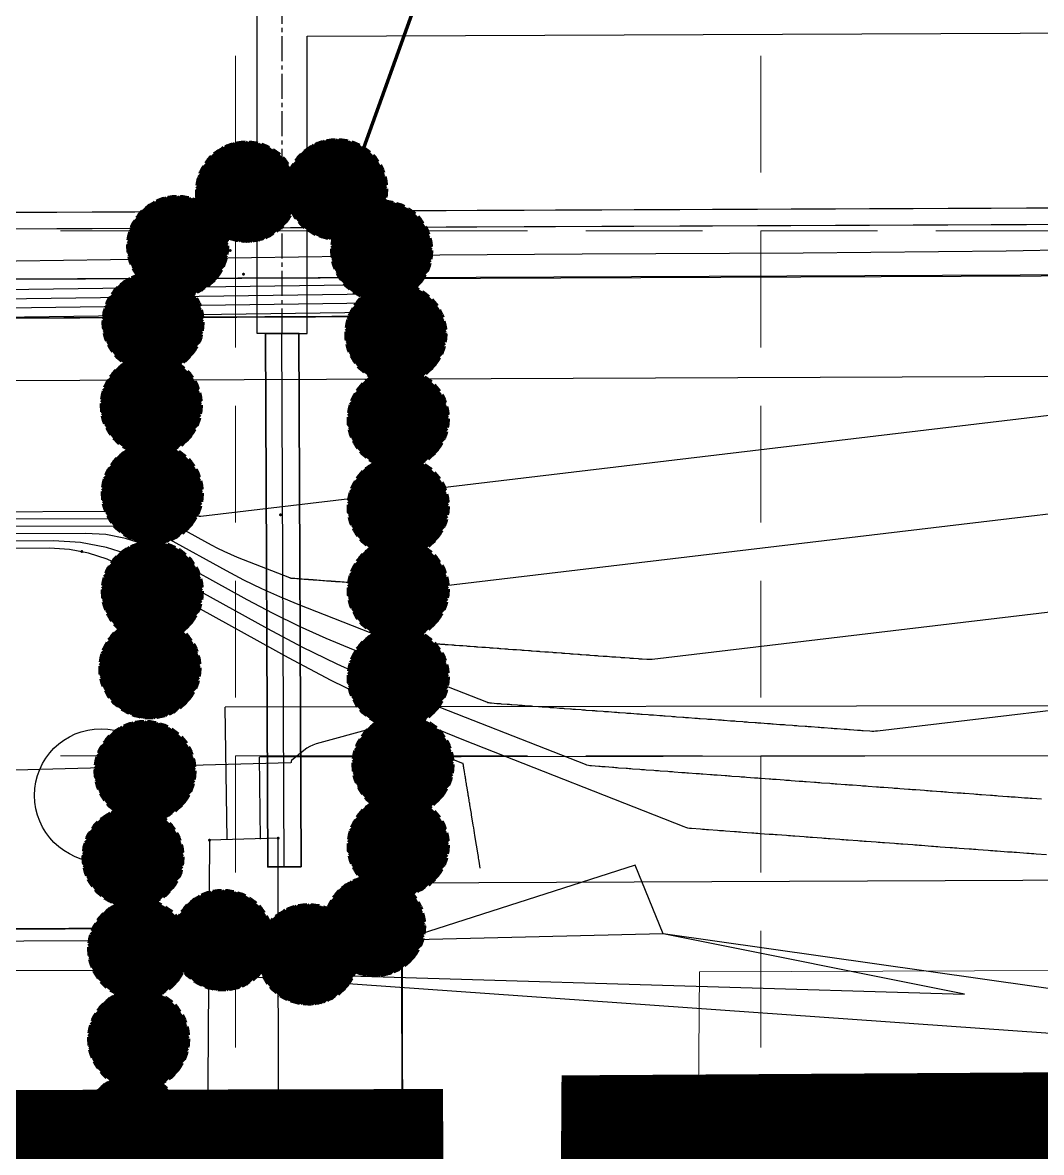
# Model space of a CAD drawing. Header units: feet. Extents: x 2331696 to 2332706, y 6924295 to 6924927.
# Drawn here: x 2332352.06 to 2332382.62, y 6924725.01 to 6924758.9 of the extents above; entities that cross this region are included whole.
import ezdxf

# ---------------------------------------------------------------- set-up
doc = ezdxf.new("R2010")
doc.units = ezdxf.units.FT
doc.header["$MEASUREMENT"] = 0
for name, pattern in [('CENTER2', [1.125, 0.75, -0.125, 0.125, -0.125]), ('DASHED', [0.75, 0.5, -0.25]), ('HIDDEN', [0.375, 0.25, -0.125])]:
    doc.linetypes.add(name, pattern=pattern)
for name, color, linetype in [('A-building', 3, 'Continuous'), ('BNDY', 7, 'Continuous'), ('EC', 35, 'Continuous'), ('EX-SD-REMOVE', 81, 'Continuous'), ('EX-SPOT-ELEV', 7, 'Continuous'), ('EX-WL', 140, 'Continuous'), ('GRID', 254, 'HIDDEN'), ('Level 58', 7, 'Continuous'), ('PC', 35, 'Continuous'), ('PROP-B-CURB', 15, 'Continuous'), ('PROP-F-CURB', 4, 'Continuous'), ('SANDBAGS', 210, 'HIDDEN'), ('SD-CL', 11, 'CENTER2'), ('SD-LN', 5, 'Continuous'), ('SRF-FLT', 7, 'Continuous'), ('TXT-FRZ', 4, 'Continuous'), ('work-crb', 30, 'Continuous')]:
    doc.layers.add(name, color=color, linetype=linetype)
doc.layers.add('A-Wall-Prht-N', color=142, linetype='Continuous', lineweight=35)
doc.layers.add('P-Sanr-N', color=212, linetype='Continuous', lineweight=35)
doc.linetypes.add('TRACKS3', pattern='A,0.0375,[130,ltypeshp.shx,S=0.0625,R=0,X=0,Y=0],0.0375', length=0.075)

# ---------------------------------------------------------------- blocks, each defined once
blk = doc.blocks.new('SURFPT_49')
at = {"layer": 'Level 58', "color": 51, "linetype": 'Continuous', "lineweight": 53}
blk.add_point((0, 0), dxfattribs=at)
blk = doc.blocks.new('SURFPT_50')
at = {"layer": 'Level 58', "color": 51, "linetype": 'Continuous', "lineweight": 53}
blk.add_point((0, 0), dxfattribs=at)
blk = doc.blocks.new('SURFPT_110')
at = {"layer": 'Level 58', "color": 51, "linetype": 'Continuous', "lineweight": 53}
blk.add_point((0, 0), dxfattribs=at)
blk = doc.blocks.new('SURFPT_111')
at = {"layer": 'Level 58', "color": 51, "linetype": 'Continuous', "lineweight": 53}
blk.add_point((0, 0), dxfattribs=at)
blk = doc.blocks.new('SURFPT_226')
at = {"layer": 'Level 58', "color": 51, "linetype": 'Continuous', "lineweight": 53}
blk.add_point((0, 0), dxfattribs=at)
blk = doc.blocks.new('SURFPT_719')
at = {"layer": 'Level 58', "color": 51, "linetype": 'Continuous', "lineweight": 53}
blk.add_point((0, 0), dxfattribs=at)
blk = doc.blocks.new('SURFPT_363')
at = {"layer": 'Level 58', "color": 51, "linetype": 'Continuous', "lineweight": 53}
blk.add_point((0, 0), dxfattribs=at)
blk = doc.blocks.new('SURFPT_364')
at = {"layer": 'Level 58', "color": 51, "linetype": 'Continuous', "lineweight": 53}
blk.add_point((0, 0), dxfattribs=at)
blk = doc.blocks.new('SURFPT_376')
at = {"layer": 'Level 58', "color": 51, "linetype": 'Continuous', "lineweight": 53}
blk.add_point((0, 0), dxfattribs=at)
blk = doc.blocks.new('SURFPT_377')
at = {"layer": 'Level 58', "color": 51, "linetype": 'Continuous', "lineweight": 53}
blk.add_point((0, 0), dxfattribs=at)
blk = doc.blocks.new('SURFPT_436')
at = {"layer": 'Level 58', "color": 51, "linetype": 'Continuous', "lineweight": 53}
blk.add_point((0, 0), dxfattribs=at)
blk = doc.blocks.new('SURFPT_437')
at = {"layer": 'Level 58', "color": 51, "linetype": 'Continuous', "lineweight": 53}
blk.add_point((0, 0), dxfattribs=at)
blk = doc.blocks.new('SURFPT_472')
at = {"layer": 'Level 58', "color": 51, "linetype": 'Continuous', "lineweight": 53}
blk.add_point((0, 0), dxfattribs=at)
blk = doc.blocks.new('SURFPT_477')
at = {"layer": 'Level 58', "color": 51, "linetype": 'Continuous', "lineweight": 53}
blk.add_point((0, 0), dxfattribs=at)
blk = doc.blocks.new('SURFPT_478')
at = {"layer": 'Level 58', "color": 51, "linetype": 'Continuous', "lineweight": 53}
blk.add_point((0, 0), dxfattribs=at)
blk = doc.blocks.new('SURFPT_588')
at = {"layer": 'Level 58', "color": 51, "linetype": 'Continuous', "lineweight": 53}
blk.add_point((0, 0), dxfattribs=at)
blk = doc.blocks.new('SURFPT_589')
at = {"layer": 'Level 58', "color": 51, "linetype": 'Continuous', "lineweight": 53}
blk.add_point((0, 0), dxfattribs=at)
blk = doc.blocks.new('SURFPT_629')
at = {"layer": 'Level 58', "color": 51, "linetype": 'Continuous', "lineweight": 53}
blk.add_point((0, 0), dxfattribs=at)
blk = doc.blocks.new('SURFPT_630')
at = {"layer": 'Level 58', "color": 51, "linetype": 'Continuous', "lineweight": 53}
blk.add_point((0, 0), dxfattribs=at)
blk = doc.blocks.new('SURFPT_718')
at = {"layer": 'Level 58', "color": 51, "linetype": 'Continuous', "lineweight": 53}
blk.add_point((0, 0), dxfattribs=at)
blk = doc.blocks.new('SURFPT_744')
at = {"layer": 'Level 58', "color": 51, "linetype": 'Continuous', "lineweight": 53}
blk.add_point((0, 0), dxfattribs=at)
blk = doc.blocks.new('*U1987')
at = {"color": 0, "linetype": 'ByBlock', "lineweight": -2}
for p, q in [((91.539, 1.167), (0, 1.167)), ((91.539, 0), (91.539, 1.167)), ((0, 0), (91.539, 0))]:
    blk.add_line(p, q, dxfattribs=at)

msp = doc.modelspace()

# ---------------------------------------------------------------- hatches: boundary and pattern name
at = {"layer": 'SANDBAGS', "lineweight": 140}
h = msp.add_hatch(dxfattribs=at)
h.set_pattern_fill('ANSI31', color=21, scale=0.4, style=0)
h.set_pattern_definition([(45, (1399482.62809, 4155024.79525), (-0.0353553390593, 0.0353553390593), [])])
edge = h.paths.add_edge_path()
edge.add_arc((2332358.778, 6924753.828), 1.494, 0, 360)
h = msp.add_hatch(dxfattribs=at)
h.set_pattern_fill('ANSI31', color=21, scale=0.4, style=0)
h.set_pattern_definition([(45, (1399485.329956, 4155024.86631), (-0.0353553390593, 0.0353553390593), [])])
edge = h.paths.add_edge_path()
edge.add_arc((2332361.48, 6924753.899), 1.494, 0, 360)
h = msp.add_hatch(dxfattribs=at)
h.set_pattern_fill('ANSI31', color=21, scale=0.4, style=0)
h.set_pattern_definition([(45, (1399480.56614, 4155023.16094), (-0.0353553390593, 0.0353553390593), [])])
edge = h.paths.add_edge_path()
edge.add_arc((2332356.716, 6924752.194), 1.494, 0, 360)
h = msp.add_hatch(dxfattribs=at)
h.set_pattern_fill('ANSI31', color=21, scale=0.4, style=0)
h.set_pattern_definition([(45, (1399486.68089, 4155023.01883), (-0.0353553390593, 0.0353553390593), [])])
edge = h.paths.add_edge_path()
edge.add_arc((2332362.831, 6924752.052), 1.494, 0, 360)
h = msp.add_hatch(dxfattribs=at)
h.set_pattern_fill('ANSI31', color=21, scale=0.4, style=0)
h.set_pattern_definition([(45, (1399479.827516, 4155020.868057), (-0.0353553390593, 0.0353553390593), [])])
edge = h.paths.add_edge_path()
edge.add_arc((2332355.977, 6924749.901), 1.494, 0, 360)
h = msp.add_hatch(dxfattribs=at)
h.set_pattern_fill('ANSI31', color=21, scale=0.4, style=0)
h.set_pattern_definition([(45, (1399487.107497, 4155020.531835), (-0.0353553390593, 0.0353553390593), [])])
edge = h.paths.add_edge_path()
edge.add_arc((2332363.257, 6924749.565), 1.494, 0, 360)
h = msp.add_hatch(dxfattribs=at)
h.set_pattern_fill('ANSI31', color=21, scale=0.4, style=0)
h.set_pattern_definition([(45, (1399479.77099, 4155018.3824), (-0.0353553390593, 0.0353553390593), [])])
edge = h.paths.add_edge_path()
edge.add_arc((2332355.921, 6924747.415), 1.494, 0, 360)
h = msp.add_hatch(dxfattribs=at)
h.set_pattern_fill('ANSI31', color=21, scale=0.4, style=0)
h.set_pattern_definition([(45, (1399487.1786, 4155017.973785), (-0.0353553390593, 0.0353553390593), [])])
edge = h.paths.add_edge_path()
edge.add_arc((2332363.328, 6924747.007), 1.494, 0, 360)
h = msp.add_hatch(dxfattribs=at)
h.set_pattern_fill('ANSI31', color=21, scale=0.4, style=0)
h.set_pattern_definition([(45, (1399479.801713, 4155015.741267), (-0.0353553390593, 0.0353553390593), [])])
edge = h.paths.add_edge_path()
edge.add_arc((2332355.952, 6924744.774), 1.494, 0, 360)
h = msp.add_hatch(dxfattribs=at)
h.set_pattern_fill('ANSI31', color=21, scale=0.4, style=0)
h.set_pattern_definition([(45, (1399487.1786, 4155015.344677), (-0.0353553390593, 0.0353553390593), [])])
edge = h.paths.add_edge_path()
edge.add_arc((2332363.328, 6924744.378), 1.494, 0, 360)
h = msp.add_hatch(dxfattribs=at)
h.set_pattern_fill('ANSI31', color=21, scale=0.4, style=0)
h.set_pattern_definition([(45, (1399479.801713, 4155012.797255), (-0.0353553390593, 0.0353553390593), [])])
edge = h.paths.add_edge_path()
edge.add_arc((2332355.952, 6924741.83), 1.494, 0, 360)
h = msp.add_hatch(dxfattribs=at)
h.set_pattern_fill('ANSI31', color=21, scale=0.4, style=0)
h.set_pattern_definition([(45, (1399487.1786, 4155012.857683), (-0.0353553390593, 0.0353553390593), [])])
edge = h.paths.add_edge_path()
edge.add_arc((2332363.328, 6924741.891), 1.494, 0, 360)
h = msp.add_hatch(dxfattribs=at)
h.set_pattern_fill('ANSI31', color=21, scale=0.4, style=0)
h.set_pattern_definition([(45, (1399479.729863, 4155010.49949), (-0.0353553390593, 0.0353553390593), [])])
edge = h.paths.add_edge_path()
edge.add_arc((2332355.88, 6924739.533), 1.494, 0, 360)
h = msp.add_hatch(dxfattribs=at)
h.set_pattern_fill('ANSI31', color=21, scale=0.4, style=0)
h.set_pattern_definition([(45, (1399487.1786, 4155010.228575), (-0.0353553390593, 0.0353553390593), [])])
edge = h.paths.add_edge_path()
edge.add_arc((2332363.328, 6924739.262), 1.494, 0, 360)
h = msp.add_hatch(dxfattribs=at)
h.set_pattern_fill('ANSI31', color=21, scale=0.4, style=0)
h.set_pattern_definition([(45, (1399479.58616, 4155007.411866), (-0.0353553390593, 0.0353553390593), [])])
edge = h.paths.add_edge_path()
edge.add_arc((2332355.736, 6924736.445), 1.494, 0, 360)
h = msp.add_hatch(dxfattribs=at)
h.set_pattern_fill('ANSI31', color=21, scale=0.4, style=0)
h.set_pattern_definition([(45, (1399487.320803, 4155007.59947), (-0.0353553390593, 0.0353553390593), [])])
edge = h.paths.add_edge_path()
edge.add_arc((2332363.471, 6924736.633), 1.494, 0, 360)
h = msp.add_hatch(dxfattribs=at)
h.set_pattern_fill('ANSI31', color=21, scale=0.4, style=0)
h.set_pattern_definition([(45, (1399487.1786, 4155005.18353), (-0.0353553390593, 0.0353553390593), [])])
edge = h.paths.add_edge_path()
edge.add_arc((2332363.328, 6924734.217), 1.494, 0, 360)
h = msp.add_hatch(dxfattribs=at)
h.set_pattern_fill('ANSI31', color=21, scale=0.4, style=0)
h.set_pattern_definition([(45, (1399479.22691, 4155004.82688), (-0.0353553390593, 0.0353553390593), [])])
edge = h.paths.add_edge_path()
edge.add_arc((2332355.377, 6924733.86), 1.494, 0, 360)
h = msp.add_hatch(dxfattribs=at)
h.set_pattern_fill('ANSI31', color=21, scale=0.4, style=0)
h.set_pattern_definition([(45, (1399486.467583, 4155002.767594), (-0.0353553390593, 0.0353553390593), [])])
edge = h.paths.add_edge_path()
edge.add_arc((2332362.617, 6924731.801), 1.494, 0, 360)
h = msp.add_hatch(dxfattribs=at)
h.set_pattern_fill('ANSI31', color=21, scale=0.4, style=0)
h.set_pattern_definition([(45, (1399481.917073, 4155002.341253), (-0.0353553390593, 0.0353553390593), [])])
edge = h.paths.add_edge_path()
edge.add_arc((2332358.067, 6924731.374), 1.494, 0, 360)
h = msp.add_hatch(dxfattribs=at)
h.set_pattern_fill('ANSI31', color=21, scale=0.4, style=0)
h.set_pattern_definition([(45, (1399479.393873, 4155002.073716), (-0.0353553390593, 0.0353553390593), [])])
edge = h.paths.add_edge_path()
edge.add_arc((2332355.544, 6924731.107), 1.494, 0, 360)
h = msp.add_hatch(dxfattribs=at)
h.set_pattern_fill('ANSI31', color=21, scale=0.4, style=0)
h.set_pattern_definition([(45, (1399484.476734, 4155001.91491), (-0.0353553390593, 0.0353553390593), [])])
edge = h.paths.add_edge_path()
edge.add_arc((2332360.627, 6924730.948), 1.494, 0, 360)
h = msp.add_hatch(dxfattribs=at)
h.set_pattern_fill('ANSI31', color=21, scale=0.4, style=0)
h.set_pattern_definition([(45, (1399479.393873, 4154999.368525), (-0.0353553390593, 0.0353553390593), [])])
edge = h.paths.add_edge_path()
edge.add_arc((2332355.544, 6924728.402), 1.494, 0, 360)
h = msp.add_hatch(dxfattribs=at)
h.set_pattern_fill('ANSI31', color=21, scale=0.4, style=0)
h.set_pattern_definition([(45, (1399479.24349, 4154996.788575), (-0.0353553390593, 0.0353553390593), [])])
edge = h.paths.add_edge_path()
edge.add_arc((2332355.393, 6924725.822), 1.494, 0, 360)

# ---------------------------------------------------------------- linework, layer by layer
at = {"layer": 'A-building', "color": 7}
msp.add_lwpolyline([(2332363.341, 6924751.256), (2332437.899, 6924751.569), (2332437.977, 6924733.402), (2332363.419, 6924733.089)], close=True, dxfattribs=at)
at = {"layer": 'A-building', "color": 7, "const_width": 3}
msp.add_lwpolyline([(2332220.428, 6924725.079), (2332363.177, 6924725.406), (2332363.649, 6924518.906), (2332221.65, 6924518.582), (2332221.319, 6924663.136), (2332176.319, 6924663.033), (2332176.168, 6924729.478), (2332176.168, 6924729.478), (2332210.168, 6924729.556), (2332210.178, 6924725.056), (2332210.178, 6924725.056), (2332210.178, 6924725.056), (2332210.178, 6924725.056), (2332210.178, 6924725.056), (2332219.095, 6924725.076), (2332219.084, 6924729.579), (2332220.418, 6924729.582), (2332220.428, 6924725.082)], dxfattribs=at)
at = {"layer": 'BNDY', "linetype": 'Continuous', "lineweight": 0}
msp.add_lwpolyline([(2332216.086, 6924649.985), (2332218.475, 6924510.309), (2332370.307, 6924514.438), (2332372.367, 6924730.425), (2332461.786, 6924730.715), (2332462.969, 6924636.138), (2332591.43, 6924638.783), (2332685.186, 6924683.007)], dxfattribs=at)
at = {"layer": 'EC', "flags": 128}
for points, elevation in [([(2332383.591, 6924752.083), (2332381.561, 6924752.048), (2332379.532, 6924752.02), (2332377.502, 6924752), (2332375.472, 6924751.987), (2332368.84, 6924751.956), (2332367.419, 6924751.948), (2332365.998, 6924751.936), (2332364.577, 6924751.921), (2332363.156, 6924751.903), (2332344.819, 6924751.644)], 698), ([(2332363.392, 6924744.807), (2332403.73, 6924749.611)], 698), ([(2332363.399, 6924741.994), (2332363.432, 6924741.992), (2332363.447, 6924741.991), (2332363.463, 6924741.989), (2332363.478, 6924741.988), (2332363.551, 6924741.983), (2332363.567, 6924741.982), (2332363.582, 6924741.981), (2332363.598, 6924741.979), (2332363.613, 6924741.978), (2332363.687, 6924741.973), (2332363.703, 6924741.972), (2332363.718, 6924741.971), (2332363.734, 6924741.969), (2332363.75, 6924741.968), (2332363.824, 6924741.963), (2332363.84, 6924741.962), (2332363.856, 6924741.96), (2332363.872, 6924741.959), (2332363.887, 6924741.958), (2332363.962, 6924741.953), (2332363.978, 6924741.951), (2332363.994, 6924741.95), (2332364.01, 6924741.949), (2332364.026, 6924741.948), (2332364.102, 6924741.942), (2332364.118, 6924741.941), (2332364.134, 6924741.941), (2332364.15, 6924741.942), (2332364.166, 6924741.944), (2332400.983, 6924746.328)], 697), ([(2332348.518, 6924744.227), (2332356.798, 6924744.244), (2332356.82, 6924744.243), (2332356.841, 6924744.239), (2332356.862, 6924744.232), (2332356.882, 6924744.223), (2332356.945, 6924744.188), (2332356.959, 6924744.181), (2332356.973, 6924744.174), (2332356.987, 6924744.167), (2332357.002, 6924744.161), (2332357.115, 6924744.117), (2332357.116, 6924744.116), (2332357.117, 6924744.116), (2332357.118, 6924744.116), (2332357.119, 6924744.116), (2332357.123, 6924744.116), (2332357.124, 6924744.115), (2332357.125, 6924744.115), (2332357.125, 6924744.115), (2332357.126, 6924744.115), (2332357.131, 6924744.115), (2332357.132, 6924744.115), (2332357.132, 6924744.115), (2332357.133, 6924744.115), (2332357.134, 6924744.115), (2332357.138, 6924744.114), (2332357.139, 6924744.114), (2332357.14, 6924744.114), (2332357.141, 6924744.114), (2332357.142, 6924744.114), (2332357.146, 6924744.114), (2332357.147, 6924744.114), (2332357.148, 6924744.114), (2332357.149, 6924744.114), (2332357.15, 6924744.114), (2332357.154, 6924744.113), (2332357.155, 6924744.113), (2332357.156, 6924744.113), (2332357.157, 6924744.113), (2332357.158, 6924744.113), (2332357.162, 6924744.113), (2332357.163, 6924744.113), (2332357.164, 6924744.112), (2332357.165, 6924744.112), (2332357.166, 6924744.112), (2332357.17, 6924744.112), (2332357.171, 6924744.112), (2332357.172, 6924744.112), (2332357.173, 6924744.112), (2332357.174, 6924744.112), (2332357.179, 6924744.111), (2332357.179, 6924744.111), (2332357.18, 6924744.111), (2332357.181, 6924744.111), (2332357.182, 6924744.111), (2332357.187, 6924744.111), (2332357.188, 6924744.111), (2332357.189, 6924744.111), (2332357.19, 6924744.111), (2332357.191, 6924744.111), (2332357.195, 6924744.11), (2332357.196, 6924744.11), (2332357.197, 6924744.11), (2332357.198, 6924744.11), (2332357.199, 6924744.11), (2332357.203, 6924744.11), (2332357.204, 6924744.11), (2332357.205, 6924744.109), (2332357.206, 6924744.109), (2332357.207, 6924744.109), (2332357.212, 6924744.109), (2332357.213, 6924744.109), (2332357.214, 6924744.109), (2332357.215, 6924744.109), (2332357.216, 6924744.109), (2332357.22, 6924744.108), (2332357.221, 6924744.108), (2332357.222, 6924744.108), (2332357.223, 6924744.108), (2332357.224, 6924744.108), (2332357.229, 6924744.108), (2332357.23, 6924744.108), (2332357.231, 6924744.108), (2332357.232, 6924744.107), (2332357.233, 6924744.107), (2332357.237, 6924744.107), (2332357.238, 6924744.107), (2332357.239, 6924744.107), (2332357.24, 6924744.107), (2332357.241, 6924744.107), (2332357.246, 6924744.106), (2332357.247, 6924744.106), (2332357.248, 6924744.106), (2332357.249, 6924744.106), (2332357.25, 6924744.106), (2332357.255, 6924744.106), (2332357.256, 6924744.106), (2332357.257, 6924744.106), (2332357.258, 6924744.106), (2332357.259, 6924744.105), (2332357.264, 6924744.105), (2332357.265, 6924744.105), (2332357.266, 6924744.105), (2332357.267, 6924744.105), (2332357.268, 6924744.105), (2332357.273, 6924744.104), (2332357.274, 6924744.104), (2332357.275, 6924744.104), (2332357.276, 6924744.104), (2332357.277, 6924744.104), (2332357.282, 6924744.104), (2332357.283, 6924744.104), (2332357.284, 6924744.104), (2332357.285, 6924744.104), (2332357.286, 6924744.103), (2332357.291, 6924744.103), (2332357.292, 6924744.103), (2332357.293, 6924744.103), (2332357.294, 6924744.103), (2332357.295, 6924744.103), (2332357.3, 6924744.102), (2332357.301, 6924744.102), (2332357.302, 6924744.102), (2332357.303, 6924744.102), (2332357.304, 6924744.102), (2332357.309, 6924744.102), (2332357.31, 6924744.102), (2332357.311, 6924744.102), (2332357.312, 6924744.102), (2332357.313, 6924744.101), (2332357.318, 6924744.101), (2332357.319, 6924744.101), (2332357.321, 6924744.101), (2332357.322, 6924744.101), (2332357.323, 6924744.101), (2332357.328, 6924744.1), (2332357.329, 6924744.1), (2332357.33, 6924744.1), (2332357.331, 6924744.1), (2332357.332, 6924744.1), (2332357.337, 6924744.1), (2332357.338, 6924744.1), (2332357.339, 6924744.1), (2332357.34, 6924744.099), (2332357.342, 6924744.099), (2332357.347, 6924744.099), (2332357.348, 6924744.099), (2332357.349, 6924744.099), (2332357.35, 6924744.099), (2332357.351, 6924744.099), (2332357.356, 6924744.098), (2332357.357, 6924744.098), (2332357.359, 6924744.098), (2332357.36, 6924744.098), (2332357.361, 6924744.098), (2332357.366, 6924744.098), (2332357.367, 6924744.097), (2332357.368, 6924744.097), (2332357.369, 6924744.097), (2332357.371, 6924744.097), (2332357.376, 6924744.097), (2332357.377, 6924744.097), (2332357.378, 6924744.097), (2332357.379, 6924744.097), (2332357.38, 6924744.096), (2332357.386, 6924744.096), (2332357.387, 6924744.096), (2332357.388, 6924744.096), (2332357.389, 6924744.096), (2332357.39, 6924744.096), (2332357.396, 6924744.095), (2332357.397, 6924744.095), (2332357.398, 6924744.095), (2332357.399, 6924744.095), (2332357.4, 6924744.095), (2332357.406, 6924744.095), (2332357.407, 6924744.095), (2332357.408, 6924744.095), (2332357.409, 6924744.095), (2332357.41, 6924744.095), (2332363.392, 6924744.807)], 698), ([(2332315.934, 6924743.937), (2332355.672, 6924744.021), (2332355.976, 6924744.003), (2332356.271, 6924743.947), (2332356.556, 6924743.854), (2332356.832, 6924743.723), (2332357.716, 6924743.235), (2332357.907, 6924743.134), (2332358.101, 6924743.039), (2332358.298, 6924742.95), (2332358.498, 6924742.867), (2332360.065, 6924742.25), (2332360.08, 6924742.245), (2332360.096, 6924742.241), (2332360.111, 6924742.238), (2332360.127, 6924742.236), (2332360.18, 6924742.232), (2332360.191, 6924742.232), (2332360.202, 6924742.231), (2332360.213, 6924742.23), (2332360.225, 6924742.229), (2332360.285, 6924742.225), (2332360.297, 6924742.224), (2332360.31, 6924742.223), (2332360.323, 6924742.222), (2332360.336, 6924742.221), (2332360.394, 6924742.217), (2332360.406, 6924742.216), (2332360.419, 6924742.215), (2332360.431, 6924742.214), (2332360.444, 6924742.213), (2332360.503, 6924742.208), (2332360.516, 6924742.208), (2332360.529, 6924742.207), (2332360.541, 6924742.206), (2332360.554, 6924742.205), (2332360.614, 6924742.2), (2332360.626, 6924742.199), (2332360.639, 6924742.198), (2332360.652, 6924742.197), (2332360.665, 6924742.197), (2332360.725, 6924742.192), (2332360.738, 6924742.191), (2332360.75, 6924742.19), (2332360.763, 6924742.189), (2332360.776, 6924742.188), (2332360.837, 6924742.184), (2332360.85, 6924742.183), (2332360.863, 6924742.182), (2332360.876, 6924742.181), (2332360.889, 6924742.18), (2332360.95, 6924742.175), (2332360.963, 6924742.174), (2332360.976, 6924742.173), (2332360.989, 6924742.173), (2332361.002, 6924742.172), (2332361.064, 6924742.167), (2332361.077, 6924742.166), (2332361.09, 6924742.165), (2332361.103, 6924742.164), (2332361.116, 6924742.163), (2332361.178, 6924742.158), (2332361.192, 6924742.158), (2332361.205, 6924742.157), (2332361.218, 6924742.156), (2332361.232, 6924742.155), (2332361.294, 6924742.15), (2332361.308, 6924742.149), (2332361.321, 6924742.148), (2332361.334, 6924742.147), (2332361.348, 6924742.146), (2332361.411, 6924742.141), (2332361.424, 6924742.14), (2332361.438, 6924742.139), (2332361.451, 6924742.138), (2332361.465, 6924742.137), (2332361.529, 6924742.133), (2332361.542, 6924742.132), (2332361.556, 6924742.131), (2332361.569, 6924742.13), (2332361.583, 6924742.129), (2332361.647, 6924742.124), (2332361.661, 6924742.123), (2332361.675, 6924742.122), (2332361.688, 6924742.121), (2332361.702, 6924742.12), (2332361.767, 6924742.115), (2332361.781, 6924742.114), (2332361.794, 6924742.113), (2332361.808, 6924742.112), (2332361.822, 6924742.111), (2332361.887, 6924742.106), (2332361.901, 6924742.105), (2332361.915, 6924742.104), (2332361.929, 6924742.103), (2332361.943, 6924742.102), (2332362.009, 6924742.097), (2332362.023, 6924742.096), (2332362.037, 6924742.095), (2332362.051, 6924742.094), (2332362.065, 6924742.093), (2332362.131, 6924742.088), (2332362.146, 6924742.087), (2332362.16, 6924742.086), (2332362.174, 6924742.085), (2332362.188, 6924742.084), (2332362.255, 6924742.079), (2332362.269, 6924742.078), (2332362.284, 6924742.077), (2332362.298, 6924742.076), (2332362.312, 6924742.075), (2332362.38, 6924742.07), (2332362.394, 6924742.069), (2332362.409, 6924742.067), (2332362.423, 6924742.066), (2332362.438, 6924742.065), (2332362.505, 6924742.06), (2332362.52, 6924742.059), (2332362.535, 6924742.058), (2332362.549, 6924742.057), (2332362.564, 6924742.056), (2332362.632, 6924742.051), (2332362.647, 6924742.05), (2332362.662, 6924742.049), (2332362.676, 6924742.048), (2332362.691, 6924742.047), (2332362.76, 6924742.041), (2332362.775, 6924742.04), (2332362.79, 6924742.039), (2332362.805, 6924742.038), (2332362.819, 6924742.037), (2332363.398, 6924741.994)], 697), ([(2332363.402, 6924740.337), (2332363.121, 6924740.358), (2332363.097, 6924740.36), (2332363.074, 6924740.365), (2332363.051, 6924740.371), (2332363.029, 6924740.379), (2332360.327, 6924741.442), (2332359.776, 6924741.669), (2332359.234, 6924741.914), (2332358.7, 6924742.176), (2332358.174, 6924742.455), (2332356.469, 6924743.397), (2332356.097, 6924743.573), (2332355.712, 6924743.699), (2332355.314, 6924743.774), (2332354.903, 6924743.798), (2332327.987, 6924743.741), (2332325.767, 6924743.735)], 696), ([(2332363.406, 6924738.825), (2332362.559, 6924739.174), (2332361.494, 6924739.654), (2332360.446, 6924740.168), (2332359.414, 6924740.716), (2332356.067, 6924742.564), (2332355.338, 6924742.91), (2332354.582, 6924743.157), (2332353.801, 6924743.304), (2332352.995, 6924743.352), (2332344.75, 6924743.334), (2332342.983, 6924743.329), (2332341.216, 6924743.322), (2332339.449, 6924743.312), (2332337.683, 6924743.3), (2332313.075, 6924743.114)], 694), ([(2332363.404, 6924739.526), (2332361.983, 6924740.085), (2332361.168, 6924740.422), (2332360.364, 6924740.784), (2332359.573, 6924741.172), (2332358.794, 6924741.586), (2332356.268, 6924742.98), (2332355.717, 6924743.241), (2332355.147, 6924743.428), (2332354.558, 6924743.539), (2332353.949, 6924743.575), (2332338.852, 6924743.543), (2332335.617, 6924743.534), (2332334.916, 6924743.531)], 695), ([(2332363.407, 6924738.171), (2332362.625, 6924738.524), (2332361.319, 6924739.164), (2332360.034, 6924739.847), (2332355.139, 6924742.549), (2332354.601, 6924742.804), (2332354.043, 6924742.986), (2332353.467, 6924743.095), (2332352.872, 6924743.13), (2332350.897, 6924743.126), (2332350.474, 6924743.125), (2332350.05, 6924743.123), (2332349.627, 6924743.121), (2332349.204, 6924743.118), (2332328.162, 6924742.959), (2332326.914, 6924742.909), (2332325.676, 6924742.779)], 693), ([(2332398.251, 6924743.047), (2332370.94, 6924739.795), (2332370.9, 6924739.791), (2332370.86, 6924739.789), (2332370.819, 6924739.789), (2332370.779, 6924739.791), (2332370.647, 6924739.801), (2332370.619, 6924739.803), (2332370.59, 6924739.805), (2332370.562, 6924739.807), (2332370.534, 6924739.809), (2332370.386, 6924739.82), (2332370.355, 6924739.823), (2332370.323, 6924739.825), (2332370.292, 6924739.827), (2332370.26, 6924739.83), (2332370.119, 6924739.84), (2332370.089, 6924739.842), (2332370.058, 6924739.844), (2332370.028, 6924739.847), (2332369.998, 6924739.849), (2332369.857, 6924739.859), (2332369.826, 6924739.862), (2332369.796, 6924739.864), (2332369.766, 6924739.866), (2332369.735, 6924739.868), (2332369.596, 6924739.879), (2332369.566, 6924739.881), (2332369.536, 6924739.883), (2332369.506, 6924739.885), (2332369.476, 6924739.888), (2332369.337, 6924739.898), (2332369.308, 6924739.9), (2332369.278, 6924739.902), (2332369.248, 6924739.904), (2332369.219, 6924739.907), (2332369.081, 6924739.917), (2332369.052, 6924739.919), (2332369.022, 6924739.921), (2332368.993, 6924739.923), (2332368.963, 6924739.926), (2332368.827, 6924739.936), (2332368.798, 6924739.938), (2332368.769, 6924739.94), (2332368.74, 6924739.942), (2332368.71, 6924739.944), (2332368.575, 6924739.954), (2332368.546, 6924739.956), (2332368.517, 6924739.958), (2332368.489, 6924739.961), (2332368.46, 6924739.963), (2332368.326, 6924739.973), (2332368.297, 6924739.975), (2332368.268, 6924739.977), (2332368.24, 6924739.979), (2332368.211, 6924739.981), (2332368.078, 6924739.991), (2332368.05, 6924739.993), (2332368.021, 6924739.995), (2332367.993, 6924739.997), (2332367.964, 6924739.999), (2332367.833, 6924740.009), (2332367.805, 6924740.011), (2332367.776, 6924740.013), (2332367.748, 6924740.015), (2332367.72, 6924740.018), (2332367.589, 6924740.027), (2332367.562, 6924740.029), (2332367.534, 6924740.031), (2332367.506, 6924740.033), (2332367.478, 6924740.035), (2332367.348, 6924740.045), (2332367.32, 6924740.047), (2332367.293, 6924740.049), (2332367.265, 6924740.051), (2332367.237, 6924740.053), (2332367.109, 6924740.063), (2332367.081, 6924740.065), (2332367.054, 6924740.067), (2332367.026, 6924740.069), (2332366.999, 6924740.071), (2332366.872, 6924740.08), (2332366.844, 6924740.082), (2332366.817, 6924740.084), (2332366.79, 6924740.086), (2332366.763, 6924740.088), (2332366.636, 6924740.098), (2332366.609, 6924740.1), (2332366.582, 6924740.102), (2332366.555, 6924740.104), (2332366.528, 6924740.106), (2332366.403, 6924740.115), (2332366.376, 6924740.117), (2332366.349, 6924740.119), (2332366.323, 6924740.121), (2332366.296, 6924740.123), (2332366.172, 6924740.132), (2332366.145, 6924740.134), (2332366.118, 6924740.136), (2332366.092, 6924740.138), (2332366.065, 6924740.14), (2332365.942, 6924740.149), (2332365.916, 6924740.151), (2332365.889, 6924740.153), (2332365.863, 6924740.155), (2332365.837, 6924740.157), (2332365.714, 6924740.166), (2332365.688, 6924740.168), (2332365.662, 6924740.17), (2332365.636, 6924740.172), (2332365.61, 6924740.174), (2332365.489, 6924740.183), (2332365.463, 6924740.185), (2332365.437, 6924740.186), (2332365.411, 6924740.188), (2332365.385, 6924740.19), (2332365.265, 6924740.199), (2332365.239, 6924740.201), (2332365.213, 6924740.203), (2332365.187, 6924740.205), (2332365.162, 6924740.207), (2332365.042, 6924740.216), (2332365.017, 6924740.217), (2332364.991, 6924740.219), (2332364.966, 6924740.221), (2332364.94, 6924740.223), (2332364.822, 6924740.232), (2332364.797, 6924740.234), (2332364.771, 6924740.236), (2332364.746, 6924740.238), (2332364.721, 6924740.239), (2332364.603, 6924740.248), (2332364.578, 6924740.25), (2332364.553, 6924740.252), (2332364.528, 6924740.254), (2332364.503, 6924740.256), (2332364.387, 6924740.264), (2332364.362, 6924740.266), (2332364.337, 6924740.268), (2332364.312, 6924740.27), (2332364.287, 6924740.272), (2332364.171, 6924740.28), (2332364.147, 6924740.282), (2332364.122, 6924740.284), (2332364.097, 6924740.286), (2332364.073, 6924740.287), (2332363.958, 6924740.296), (2332363.934, 6924740.298), (2332363.909, 6924740.299), (2332363.884, 6924740.301), (2332363.86, 6924740.303), (2332363.746, 6924740.312), (2332363.722, 6924740.313), (2332363.698, 6924740.315), (2332363.673, 6924740.317), (2332363.649, 6924740.319), (2332363.536, 6924740.327), (2332363.512, 6924740.329), (2332363.488, 6924740.331), (2332363.464, 6924740.332), (2332363.403, 6924740.337)], 696), ([(2332395.51, 6924739.765), (2332377.705, 6924737.645), (2332377.645, 6924737.639), (2332377.586, 6924737.636), (2332377.526, 6924737.636), (2332377.466, 6924737.639), (2332377.27, 6924737.654), (2332377.228, 6924737.657), (2332377.187, 6924737.66), (2332377.145, 6924737.663), (2332377.103, 6924737.666), (2332376.884, 6924737.682), (2332376.838, 6924737.686), (2332376.791, 6924737.689), (2332376.744, 6924737.693), (2332376.697, 6924737.696), (2332376.488, 6924737.712), (2332376.443, 6924737.715), (2332376.399, 6924737.718), (2332376.354, 6924737.722), (2332376.309, 6924737.725), (2332376.1, 6924737.741), (2332376.055, 6924737.744), (2332376.01, 6924737.747), (2332375.965, 6924737.75), (2332375.92, 6924737.754), (2332375.713, 6924737.769), (2332375.669, 6924737.772), (2332375.624, 6924737.776), (2332375.58, 6924737.779), (2332375.536, 6924737.782), (2332375.33, 6924737.797), (2332375.286, 6924737.801), (2332375.242, 6924737.804), (2332375.198, 6924737.807), (2332375.154, 6924737.81), (2332374.951, 6924737.826), (2332374.907, 6924737.829), (2332374.864, 6924737.832), (2332374.82, 6924737.835), (2332374.776, 6924737.838), (2332374.575, 6924737.853), (2332374.531, 6924737.857), (2332374.488, 6924737.86), (2332374.445, 6924737.863), (2332374.402, 6924737.866), (2332374.202, 6924737.881), (2332374.159, 6924737.884), (2332374.116, 6924737.887), (2332374.073, 6924737.89), (2332374.03, 6924737.894), (2332373.832, 6924737.908), (2332373.789, 6924737.911), (2332373.747, 6924737.915), (2332373.704, 6924737.918), (2332373.662, 6924737.921), (2332373.465, 6924737.935), (2332373.423, 6924737.939), (2332373.381, 6924737.942), (2332373.339, 6924737.945), (2332373.297, 6924737.948), (2332373.102, 6924737.962), (2332373.06, 6924737.965), (2332373.018, 6924737.969), (2332372.976, 6924737.972), (2332372.935, 6924737.975), (2332372.741, 6924737.989), (2332372.7, 6924737.992), (2332372.658, 6924737.995), (2332372.617, 6924737.998), (2332372.576, 6924738.001), (2332372.384, 6924738.015), (2332372.343, 6924738.018), (2332372.302, 6924738.022), (2332372.261, 6924738.025), (2332372.22, 6924738.028), (2332372.029, 6924738.042), (2332371.989, 6924738.045), (2332371.948, 6924738.048), (2332371.907, 6924738.051), (2332371.867, 6924738.054), (2332371.678, 6924738.068), (2332371.638, 6924738.071), (2332371.597, 6924738.074), (2332371.557, 6924738.077), (2332371.516, 6924738.08), (2332371.329, 6924738.093), (2332371.289, 6924738.096), (2332371.249, 6924738.099), (2332371.209, 6924738.102), (2332371.169, 6924738.105), (2332370.984, 6924738.119), (2332370.944, 6924738.122), (2332370.904, 6924738.125), (2332370.865, 6924738.128), (2332370.825, 6924738.131), (2332370.641, 6924738.144), (2332370.602, 6924738.147), (2332370.562, 6924738.15), (2332370.523, 6924738.153), (2332370.483, 6924738.156), (2332370.301, 6924738.17), (2332370.262, 6924738.172), (2332370.223, 6924738.175), (2332370.184, 6924738.178), (2332370.145, 6924738.181), (2332369.964, 6924738.195), (2332369.925, 6924738.197), (2332369.886, 6924738.2), (2332369.847, 6924738.203), (2332369.809, 6924738.206), (2332369.629, 6924738.219), (2332369.591, 6924738.222), (2332369.552, 6924738.225), (2332369.514, 6924738.228), (2332369.475, 6924738.231), (2332369.297, 6924738.244), (2332369.259, 6924738.247), (2332369.221, 6924738.249), (2332369.183, 6924738.252), (2332369.145, 6924738.255), (2332368.968, 6924738.268), (2332368.931, 6924738.271), (2332368.893, 6924738.274), (2332368.855, 6924738.277), (2332368.817, 6924738.279), (2332368.642, 6924738.292), (2332368.604, 6924738.295), (2332368.567, 6924738.298), (2332368.529, 6924738.301), (2332368.492, 6924738.303), (2332368.318, 6924738.316), (2332368.281, 6924738.319), (2332368.244, 6924738.322), (2332368.206, 6924738.325), (2332368.169, 6924738.327), (2332367.997, 6924738.34), (2332367.96, 6924738.343), (2332367.923, 6924738.345), (2332367.886, 6924738.348), (2332367.849, 6924738.351), (2332367.678, 6924738.364), (2332367.642, 6924738.366), (2332367.605, 6924738.369), (2332367.568, 6924738.372), (2332367.532, 6924738.374), (2332367.362, 6924738.387), (2332367.326, 6924738.39), (2332367.289, 6924738.392), (2332367.253, 6924738.395), (2332367.217, 6924738.398), (2332367.048, 6924738.41), (2332367.012, 6924738.413), (2332366.976, 6924738.416), (2332366.94, 6924738.418), (2332366.904, 6924738.421), (2332366.737, 6924738.433), (2332366.701, 6924738.436), (2332366.666, 6924738.439), (2332366.63, 6924738.441), (2332366.594, 6924738.444), (2332366.428, 6924738.456), (2332366.393, 6924738.459), (2332366.357, 6924738.461), (2332366.322, 6924738.464), (2332366.286, 6924738.467), (2332366.122, 6924738.479), (2332366.087, 6924738.483), (2332366.053, 6924738.489), (2332366.019, 6924738.498), (2332365.986, 6924738.51), (2332363.404, 6924739.526)], 695), ([(2332382.62, 6924735.601), (2332382.343, 6924735.622), (2332382.283, 6924735.626), (2332382.224, 6924735.63), (2332382.164, 6924735.635), (2332382.105, 6924735.639), (2332381.831, 6924735.66), (2332381.772, 6924735.664), (2332381.713, 6924735.668), (2332381.654, 6924735.673), (2332381.596, 6924735.677), (2332381.323, 6924735.697), (2332381.265, 6924735.701), (2332381.207, 6924735.706), (2332381.149, 6924735.71), (2332381.09, 6924735.714), (2332380.821, 6924735.734), (2332380.763, 6924735.739), (2332380.705, 6924735.743), (2332380.647, 6924735.747), (2332380.59, 6924735.751), (2332380.322, 6924735.771), (2332380.265, 6924735.775), (2332380.208, 6924735.78), (2332380.15, 6924735.784), (2332380.093, 6924735.788), (2332379.828, 6924735.808), (2332379.771, 6924735.812), (2332379.714, 6924735.816), (2332379.658, 6924735.82), (2332379.601, 6924735.824), (2332379.338, 6924735.844), (2332379.282, 6924735.848), (2332379.225, 6924735.852), (2332379.169, 6924735.856), (2332379.113, 6924735.861), (2332378.852, 6924735.88), (2332378.797, 6924735.884), (2332378.741, 6924735.888), (2332378.685, 6924735.892), (2332378.629, 6924735.896), (2332378.371, 6924735.916), (2332378.315, 6924735.92), (2332378.26, 6924735.924), (2332378.205, 6924735.928), (2332378.149, 6924735.932), (2332377.893, 6924735.951), (2332377.838, 6924735.955), (2332377.783, 6924735.959), (2332377.728, 6924735.963), (2332377.674, 6924735.967), (2332377.42, 6924735.986), (2332377.365, 6924735.99), (2332377.311, 6924735.994), (2332377.256, 6924735.998), (2332377.202, 6924736.002), (2332376.95, 6924736.021), (2332376.896, 6924736.025), (2332376.842, 6924736.029), (2332376.788, 6924736.033), (2332376.734, 6924736.037), (2332376.484, 6924736.055), (2332376.431, 6924736.059), (2332376.377, 6924736.063), (2332376.324, 6924736.067), (2332376.27, 6924736.071), (2332376.023, 6924736.089), (2332375.969, 6924736.093), (2332375.916, 6924736.097), (2332375.863, 6924736.101), (2332375.81, 6924736.105), (2332375.565, 6924736.123), (2332375.512, 6924736.127), (2332375.459, 6924736.131), (2332375.407, 6924736.135), (2332375.354, 6924736.139), (2332375.11, 6924736.157), (2332375.058, 6924736.161), (2332375.006, 6924736.164), (2332374.954, 6924736.168), (2332374.902, 6924736.172), (2332374.66, 6924736.19), (2332374.608, 6924736.194), (2332374.556, 6924736.198), (2332374.505, 6924736.202), (2332374.453, 6924736.205), (2332374.213, 6924736.223), (2332374.162, 6924736.227), (2332374.11, 6924736.231), (2332374.059, 6924736.235), (2332374.008, 6924736.238), (2332373.77, 6924736.256), (2332373.719, 6924736.26), (2332373.668, 6924736.263), (2332373.617, 6924736.267), (2332373.566, 6924736.271), (2332373.33, 6924736.288), (2332373.28, 6924736.292), (2332373.229, 6924736.296), (2332373.179, 6924736.3), (2332373.128, 6924736.303), (2332372.894, 6924736.321), (2332372.844, 6924736.324), (2332372.794, 6924736.328), (2332372.744, 6924736.332), (2332372.694, 6924736.336), (2332372.462, 6924736.353), (2332372.412, 6924736.356), (2332372.362, 6924736.36), (2332372.313, 6924736.364), (2332372.263, 6924736.367), (2332372.033, 6924736.384), (2332371.983, 6924736.388), (2332371.934, 6924736.392), (2332371.885, 6924736.395), (2332371.836, 6924736.399), (2332371.607, 6924736.416), (2332371.558, 6924736.42), (2332371.509, 6924736.423), (2332371.46, 6924736.427), (2332371.411, 6924736.43), (2332371.185, 6924736.447), (2332371.136, 6924736.451), (2332371.088, 6924736.454), (2332371.039, 6924736.458), (2332370.991, 6924736.462), (2332370.766, 6924736.478), (2332370.718, 6924736.482), (2332370.67, 6924736.485), (2332370.622, 6924736.489), (2332370.573, 6924736.492), (2332370.35, 6924736.509), (2332370.303, 6924736.512), (2332370.255, 6924736.516), (2332370.207, 6924736.52), (2332370.159, 6924736.523), (2332369.938, 6924736.539), (2332369.891, 6924736.543), (2332369.843, 6924736.546), (2332369.796, 6924736.55), (2332369.749, 6924736.553), (2332369.529, 6924736.57), (2332369.482, 6924736.573), (2332369.435, 6924736.577), (2332369.388, 6924736.58), (2332369.341, 6924736.584), (2332369.123, 6924736.6), (2332369.077, 6924736.605), (2332369.031, 6924736.613), (2332368.987, 6924736.625), (2332368.943, 6924736.641), (2332363.64, 6924738.728), (2332363.406, 6924738.825)], 694), ([(2332382.772, 6924733.933), (2332382.455, 6924733.956), (2332382.387, 6924733.961), (2332382.32, 6924733.966), (2332382.252, 6924733.971), (2332382.184, 6924733.976), (2332381.871, 6924734), (2332381.803, 6924734.005), (2332381.736, 6924734.01), (2332381.669, 6924734.014), (2332381.602, 6924734.019), (2332381.291, 6924734.042), (2332381.224, 6924734.047), (2332381.157, 6924734.052), (2332381.091, 6924734.057), (2332381.024, 6924734.062), (2332380.716, 6924734.085), (2332380.65, 6924734.09), (2332380.583, 6924734.095), (2332380.517, 6924734.1), (2332380.451, 6924734.105), (2332380.145, 6924734.127), (2332380.08, 6924734.132), (2332380.014, 6924734.137), (2332379.949, 6924734.142), (2332379.883, 6924734.147), (2332379.58, 6924734.169), (2332379.515, 6924734.174), (2332379.45, 6924734.179), (2332379.385, 6924734.183), (2332379.32, 6924734.188), (2332379.019, 6924734.211), (2332378.954, 6924734.215), (2332378.89, 6924734.22), (2332378.825, 6924734.225), (2332378.761, 6924734.23), (2332378.462, 6924734.252), (2332378.398, 6924734.256), (2332378.335, 6924734.261), (2332378.271, 6924734.266), (2332378.207, 6924734.271), (2332377.911, 6924734.293), (2332377.847, 6924734.297), (2332377.784, 6924734.302), (2332377.72, 6924734.307), (2332377.657, 6924734.311), (2332377.363, 6924734.333), (2332377.3, 6924734.338), (2332377.237, 6924734.342), (2332377.174, 6924734.347), (2332377.112, 6924734.352), (2332376.82, 6924734.373), (2332376.758, 6924734.378), (2332376.695, 6924734.382), (2332376.633, 6924734.387), (2332376.571, 6924734.392), (2332376.282, 6924734.413), (2332376.22, 6924734.418), (2332376.158, 6924734.422), (2332376.096, 6924734.427), (2332376.034, 6924734.431), (2332375.747, 6924734.453), (2332375.686, 6924734.457), (2332375.625, 6924734.462), (2332375.563, 6924734.466), (2332375.502, 6924734.471), (2332375.217, 6924734.492), (2332375.157, 6924734.496), (2332375.096, 6924734.501), (2332375.035, 6924734.505), (2332374.974, 6924734.51), (2332374.692, 6924734.531), (2332374.631, 6924734.535), (2332374.571, 6924734.54), (2332374.51, 6924734.544), (2332374.45, 6924734.549), (2332374.17, 6924734.569), (2332374.11, 6924734.574), (2332374.05, 6924734.578), (2332373.99, 6924734.583), (2332373.93, 6924734.587), (2332373.653, 6924734.608), (2332373.593, 6924734.612), (2332373.534, 6924734.616), (2332373.474, 6924734.621), (2332373.415, 6924734.625), (2332373.139, 6924734.646), (2332373.08, 6924734.65), (2332373.021, 6924734.654), (2332372.962, 6924734.659), (2332372.903, 6924734.663), (2332372.63, 6924734.683), (2332372.571, 6924734.688), (2332372.513, 6924734.692), (2332372.454, 6924734.696), (2332372.395, 6924734.701), (2332372.124, 6924734.721), (2332372.067, 6924734.727), (2332372.01, 6924734.738), (2332371.954, 6924734.753), (2332371.9, 6924734.772), (2332365.296, 6924737.371), (2332363.95, 6924737.926), (2332363.407, 6924738.171)], 693), ([(2332363.409, 6924737.457), (2332362.986, 6924737.69), (2332362.889, 6924737.733), (2332362.789, 6924737.755), (2332362.687, 6924737.756), (2332362.583, 6924737.737), (2332360.871, 6924737.26), (2332360.771, 6924737.227), (2332360.676, 6924737.183), (2332360.586, 6924737.13), (2332360.501, 6924737.068), (2332360.128, 6924736.763), (2332360.123, 6924736.758), (2332360.119, 6924736.751), (2332360.117, 6924736.745), (2332360.116, 6924736.737), (2332360.116, 6924736.711), (2332360.116, 6924736.706), (2332360.113, 6924736.702), (2332360.11, 6924736.7), (2332360.105, 6924736.699), (2332351.84, 6924736.479)], 692), ([(2332365.789, 6924733.532), (2332365.754, 6924733.747), (2332365.746, 6924733.793), (2332365.739, 6924733.839), (2332365.731, 6924733.885), (2332365.724, 6924733.932), (2332365.628, 6924734.518), (2332365.615, 6924734.594), (2332365.603, 6924734.669), (2332365.591, 6924734.745), (2332365.578, 6924734.82), (2332365.537, 6924735.071), (2332365.529, 6924735.121), (2332365.521, 6924735.172), (2332365.512, 6924735.222), (2332365.504, 6924735.273), (2332365.477, 6924735.438), (2332365.471, 6924735.474), (2332365.465, 6924735.509), (2332365.46, 6924735.544), (2332365.454, 6924735.58), (2332365.434, 6924735.699), (2332365.43, 6924735.725), (2332365.426, 6924735.751), (2332365.422, 6924735.776), (2332365.417, 6924735.802), (2332365.402, 6924735.894), (2332365.399, 6924735.913), (2332365.396, 6924735.933), (2332365.393, 6924735.952), (2332365.39, 6924735.972), (2332365.378, 6924736.044), (2332365.375, 6924736.059), (2332365.373, 6924736.075), (2332365.37, 6924736.09), (2332365.368, 6924736.105), (2332365.358, 6924736.163), (2332365.356, 6924736.176), (2332365.354, 6924736.188), (2332365.352, 6924736.201), (2332365.35, 6924736.213), (2332365.342, 6924736.261), (2332365.341, 6924736.271), (2332365.339, 6924736.281), (2332365.337, 6924736.292), (2332365.336, 6924736.302), (2332365.329, 6924736.342), (2332365.328, 6924736.351), (2332365.326, 6924736.359), (2332365.325, 6924736.368), (2332365.323, 6924736.376), (2332365.318, 6924736.41), (2332365.317, 6924736.418), (2332365.315, 6924736.425), (2332365.314, 6924736.432), (2332365.313, 6924736.44), (2332365.308, 6924736.469), (2332365.307, 6924736.475), (2332365.306, 6924736.481), (2332365.305, 6924736.488), (2332365.304, 6924736.494), (2332365.3, 6924736.519), (2332365.299, 6924736.525), (2332365.298, 6924736.53), (2332365.297, 6924736.536), (2332365.296, 6924736.541), (2332365.293, 6924736.564), (2332365.292, 6924736.568), (2332365.291, 6924736.573), (2332365.29, 6924736.578), (2332365.289, 6924736.583), (2332365.286, 6924736.603), (2332365.286, 6924736.607), (2332365.285, 6924736.611), (2332365.284, 6924736.615), (2332365.283, 6924736.62), (2332365.281, 6924736.637), (2332365.28, 6924736.641), (2332365.279, 6924736.645), (2332365.279, 6924736.649), (2332365.278, 6924736.652), (2332365.275, 6924736.668), (2332365.275, 6924736.671), (2332365.273, 6924736.674), (2332365.271, 6924736.676), (2332365.268, 6924736.677), (2332363.998, 6924737.177), (2332363.854, 6924737.237), (2332363.711, 6924737.301), (2332363.571, 6924737.37), (2332363.409, 6924737.456)], 692)]:
    msp.add_lwpolyline(points, dxfattribs=dict(at, elevation=elevation))
at = {"layer": 'EC', "elevation": 695}
msp.add_lwpolyline([(2332275.937, 6924750.603), (2332331.597, 6924750.619), (2332363.315, 6924751.05), (2332363.375, 6924751.078), (2332363.393, 6924734.033), (2332363.414, 6924731.741), (2332359.637, 6924731.73), (2332333.606, 6924731.671), (2332328.285, 6924731.659), (2332328.285, 6924731.659), (2332327.315, 6924726.555), (2332327.177, 6924725.318), (2332351.408, 6924725.339), (2332331.925, 6924725.301), (2332234.511, 6924725.112)], dxfattribs=at)
for points in [[(2332363.023, 6924731.371), (2332344.805, 6924731.329), (2332342.3, 6924731.323), (2332338.85, 6924730.436), (2332356.169, 6924730.476), (2332380.308, 6924729.756), (2332371.271, 6924731.56), (2332370.431, 6924733.625), (2332363.423, 6924731.374)], [(2332363.023, 6924731.371), (2332344.805, 6924731.329), (2332342.3, 6924731.323), (2332338.85, 6924730.436), (2332356.169, 6924730.476), (2332380.308, 6924729.756), (2332371.271, 6924731.56), (2332370.431, 6924733.625), (2332363.423, 6924731.374)], [(2332363.023, 6924731.371), (2332344.805, 6924731.329), (2332338.938, 6924731.314), (2332338.85, 6924730.436), (2332356.169, 6924730.476), (2332401.552, 6924727.26), (2332371.271, 6924731.56), (2332363.423, 6924731.374)]]:
    msp.add_lwpolyline(points, close=True, dxfattribs=at)
at = {"layer": 'EX-SD-REMOVE'}
for p, q in [((2332473.132, 6924738.563), (2332358.142, 6924738.361)), ((2332358.199, 6924734.396), (2332358.141, 6924738.361)), ((2332473.135, 6924737.063), (2332359.168, 6924736.863)), ((2332359.199, 6924734.409), (2332359.168, 6924736.863)), ((2332357.671, 6924734.375), (2332357.461, 6924704.321)), ((2332359.728, 6924734.43), (2332357.671, 6924734.375)), ((2332359.76, 6924704.297), (2332359.728, 6924734.43))]:
    msp.add_line(p, q, dxfattribs=at)
at = {"layer": 'EX-WL', "color": 7, "linetype": 'TRACKS3', "ltscale": 0.25}
msp.add_line((2332244.145, 6924747.729), (2332611.605, 6924749.223), dxfattribs=at)
at = {"layer": 'GRID', "color": 252, "linetype": 'HIDDEN', "lineweight": 0, "ltscale": 14}
for p, q in [((2332358.451, 6924910.153), (2332358.451, 6924358.833)), ((2332374.201, 6924910.153), (2332374.201, 6924358.833)), ((2331712.701, 6924752.653), (2332689.201, 6924752.653)), ((2331712.701, 6924736.903), (2332689.201, 6924736.903))]:
    msp.add_line(p, q, dxfattribs=at)
at = {"layer": 'P-Sanr-N', "color": 5}
msp.add_lwpolyline([(2332359.348, 6924749.572), (2332360.348, 6924749.576), (2332360.413, 6924733.576), (2332359.413, 6924733.572), (2332359.348, 6924749.572)], dxfattribs=at)
at = {"layer": 'PC'}
for points, elevation in [([(2332281.875, 6924740.871), (2332289.272, 6924749.77), (2332363.28, 6924750.775), (2332363.323, 6924750.795), (2332363.336, 6924738.62), (2332363.399, 6924731.747), (2332352.067, 6924731.713), (2332334.713, 6924731.674), (2332316.089, 6924731.632), (2332316.09, 6924731.631), (2332315.591, 6924729.005), (2332315.175, 6924725.294), (2332327.291, 6924725.304), (2332268.842, 6924725.19), (2332275.803, 6924733.565)], 694), ([(2332312.577, 6924745.016), (2332316.421, 6924749.682), (2332318.84, 6924749.898), (2332363.245, 6924750.5), (2332363.271, 6924750.512), (2332363.279, 6924743.207), (2332363.384, 6924731.752), (2332344.498, 6924731.696), (2332335.821, 6924731.676), (2332303.894, 6924731.604), (2332303.895, 6924731.603), (2332303.867, 6924731.455), (2332303.173, 6924725.269), (2332301.22, 6924731.24), (2332302.376, 6924732.631), (2332306.537, 6924737.683)], 693), ([(2332342.077, 6924745.565), (2332343.57, 6924749.594), (2332348.409, 6924750.025), (2332363.211, 6924750.226), (2332363.219, 6924750.23), (2332363.222, 6924747.795), (2332363.368, 6924731.757), (2332336.928, 6924731.679), (2332338.774, 6924736.657)], 692)]:
    msp.add_lwpolyline(points, dxfattribs=dict(at, elevation=elevation))
at = {"layer": 'PROP-B-CURB'}
msp.add_lwpolyline([(2332529.355, 6924750.746), (2332611.363, 6924736.818, 0.286947), (2332630.485, 6924744.692), (2332630.875, 6924745.237, 0.600808), (2332627.187, 6924752.276), (2332528.892, 6924753.408, 0.003954), (2332521.181, 6924753.435), (2332269.046, 6924752.35, 1), (2332269.056, 6924750.183), (2332271.806, 6924750.195)], format="xyb", dxfattribs=at)
at = {"layer": 'PROP-F-CURB', "color": 7}
msp.add_line((2332363.422, 6924731.739), (2332303.163, 6924731.602), dxfattribs=at)
msp.add_lwpolyline([(2332271.808, 6924749.695), (2332269.058, 6924749.683, -1), (2332269.044, 6924752.85), (2332521.179, 6924753.935, -0.003954), (2332528.898, 6924753.908), (2332627.192, 6924752.776, -0.601096), (2332631.285, 6924744.951), (2332630.891, 6924744.401, -0.286947), (2332611.28, 6924736.325), (2332526.586, 6924750.709, 0.043118), (2332525.729, 6924750.779), (2332525.052, 6924750.776)], format="xyb", dxfattribs=at)
msp.add_arc((2332363.341, 6924751.238), 2.018, 90.2401, 90.2464, dxfattribs=at)
at = {"layer": 'SANDBAGS', "color": 21, "lineweight": 140}
for centre in [(2332358.778, 6924753.828), (2332361.48, 6924753.899), (2332356.716, 6924752.194), (2332362.831, 6924752.052), (2332355.977, 6924749.901), (2332363.257, 6924749.565), (2332355.921, 6924747.415), (2332363.328, 6924747.007), (2332355.952, 6924744.774), (2332363.328, 6924744.378), (2332355.952, 6924741.83), (2332363.328, 6924741.891), (2332355.88, 6924739.533), (2332363.328, 6924739.262), (2332355.736, 6924736.445), (2332363.471, 6924736.633), (2332363.328, 6924734.217), (2332355.377, 6924733.86), (2332362.617, 6924731.801), (2332358.067, 6924731.374), (2332355.544, 6924731.107), (2332360.627, 6924730.948), (2332355.544, 6924728.402), (2332355.393, 6924725.822)]:
    msp.add_circle(centre, 1.494, dxfattribs=at)
at = {"layer": 'SD-CL', "color": 5}
msp.add_lwpolyline([(2332359.848, 6924749.574), (2332359.848, 6924753.241), (2332359.848, 6924759.241), (2332446.87, 6924759.607)], dxfattribs=at)
at = {"layer": 'SD-LN'}
for points in [[(2332359.098, 6924749.574), (2332359.098, 6924753.241), (2332359.098, 6924759.988), (2332447.617, 6924760.36)], [(2332360.598, 6924749.574), (2332360.598, 6924753.241), (2332360.598, 6924758.494), (2332446.123, 6924758.854)], [(2332359.348, 6924749.572), (2332359.098, 6924749.574)], [(2332360.348, 6924749.576), (2332360.598, 6924749.574)]]:
    msp.add_lwpolyline(points, dxfattribs=at)
msp.add_circle((2332354.419, 6924735.718), 2, dxfattribs=at)
at = {"layer": 'SRF-FLT'}
for points in [[(2332448.087, 6924753.612, 696), (2332363.332, 6924753.256, 695.19), (2332317.397, 6924753.058, 695), (2332269.044, 6924752.85, 694.8)], [(2332269.044, 6924752.85, 694.8), (2332268.111, 6924752.54, 694.79), (2332267.54, 6924751.739, 694.78), (2332267.552, 6924750.756, 694.77), (2332268.143, 6924749.97, 694.76), (2332269.058, 6924749.683, 694.75), (2332363.193, 6924750.088, 691.5), (2332363.361, 6924731.759, 691.5), (2332336.928, 6924731.679, 692), (2332303.162, 6924731.603, 692.94), (2332303.173, 6924725.269, 693)], [(2332448.089, 6924753.112, 696.5), (2332363.334, 6924752.756, 695.69), (2332317.399, 6924752.558, 695.5), (2332269.046, 6924752.35, 695.3)], [(2332271.803, 6924750.862, 695.31), (2332363.341, 6924751.256, 695.75), (2332437.899, 6924751.569, 696.4), (2332527.404, 6924751.935, 698.05), (2332573.901, 6924751.395, 699.27), (2332573.906, 6924750.228, 699), (2332527.39, 6924750.769, 695)], [(2332210.173, 6924725.046, 695.5), (2332363.467, 6924725.356, 695.5), (2332363.401, 6924751.219, 695.5), (2332437.85, 6924751.534, 695.5)], [(2332303.163, 6924731.602, 692.94), (2332333.163, 6924731.67, 695.4), (2332363.422, 6924731.739, 695.5), (2332363.436, 6924725.399, 695.5), (2332333.178, 6924725.33, 695.5), (2332303.173, 6924725.269, 693)]]:
    msp.add_polyline3d(points, dxfattribs=at)
at = {"layer": 'SRF-FLT', "color": 5}
msp.add_polyline3d([(2332359.828, 6924749.574, 691.4), (2332359.893, 6924733.574, 691.4)], dxfattribs=at)
at = {"layer": 'TXT-FRZ', "color": 1, "linetype": 'DASHED', "ltscale": 40, "const_width": 5}
msp.add_lwpolyline([(2332209.972, 6924510.548), (2332369.267, 6924511.786), (2332370.709, 6924724.833), (2332457.023, 6924725.377), (2332457.84, 6924706.326), (2332529.884, 6924696.061), (2332567.991, 6924704.029), (2332623.52, 6924713.823), (2332643.119, 6924753.655), (2332646.465, 6924808.09), (2332229.328, 6924810.282), (2331750.154, 6924812.641)], dxfattribs=at)
at = {"layer": 'work-crb', "color": 7, "lineweight": 140}
msp.add_line((2332385.341, 6924819.331), (2332362.107, 6924754.632), dxfattribs=at)

# ---------------------------------------------------------------- block references
at = {"layer": 'A-Wall-Prht-N', "color": 7, "rotation": 0.2466778464421229}
msp.add_blockref('*U1987', (2332271.808, 6924749.695), dxfattribs=at)
at = {"layer": 'EX-SPOT-ELEV'}
for name, p in [('SURFPT_719', (2332358.291, 6924752.059, 697.54)), ('SURFPT_718', (2332358.691, 6924751.358, 698.086)), ('SURFPT_377', (2332355.866, 6924744.093, 700.724)), ('SURFPT_478', (2332356.886, 6924744.262, 698.078)), ('SURFPT_744', (2332359.796, 6924744.138, 708.134)), ('SURFPT_477', (2332353.844, 6924743.038, 692.571)), ('SURFPT_376', (2332355.954, 6924743.296, 700.719)), ('SURFPT_364', (2332363.777, 6924737.22, 691.937)), ('SURFPT_630', (2332357.671, 6924734.375, 691.412)), ('SURFPT_629', (2332359.728, 6924734.43, 691.422)), ('SURFPT_363', (2332363.919, 6924733.533, 691.917)), ('SURFPT_437', (2332363.446, 6924733.41, 691.481)), ('SURFPT_589', (2332363.419, 6924733.089, 707.886)), ('SURFPT_588', (2332363.458, 6924730.948, 707.78)), ('SURFPT_472', (2332363.471, 6924730.975, 704.394)), ('SURFPT_436', (2332363.472, 6924730.785, 691.5))]:
    msp.add_blockref(name, p, dxfattribs=at)
at = {"layer": 'EX-SPOT-ELEV', "rotation": 0.6484833333000002}
for name, p in [('SURFPT_50', (2332356.886, 6924744.262, 698.078)), ('SURFPT_49', (2332353.844, 6924743.038, 692.571)), ('SURFPT_226', (2332363.777, 6924737.22, 691.937)), ('SURFPT_111', (2332357.671, 6924734.375, 691.412)), ('SURFPT_110', (2332359.728, 6924734.43, 691.422))]:
    msp.add_blockref(name, p, dxfattribs=at)

doc.saveas('drawing.dxf')
